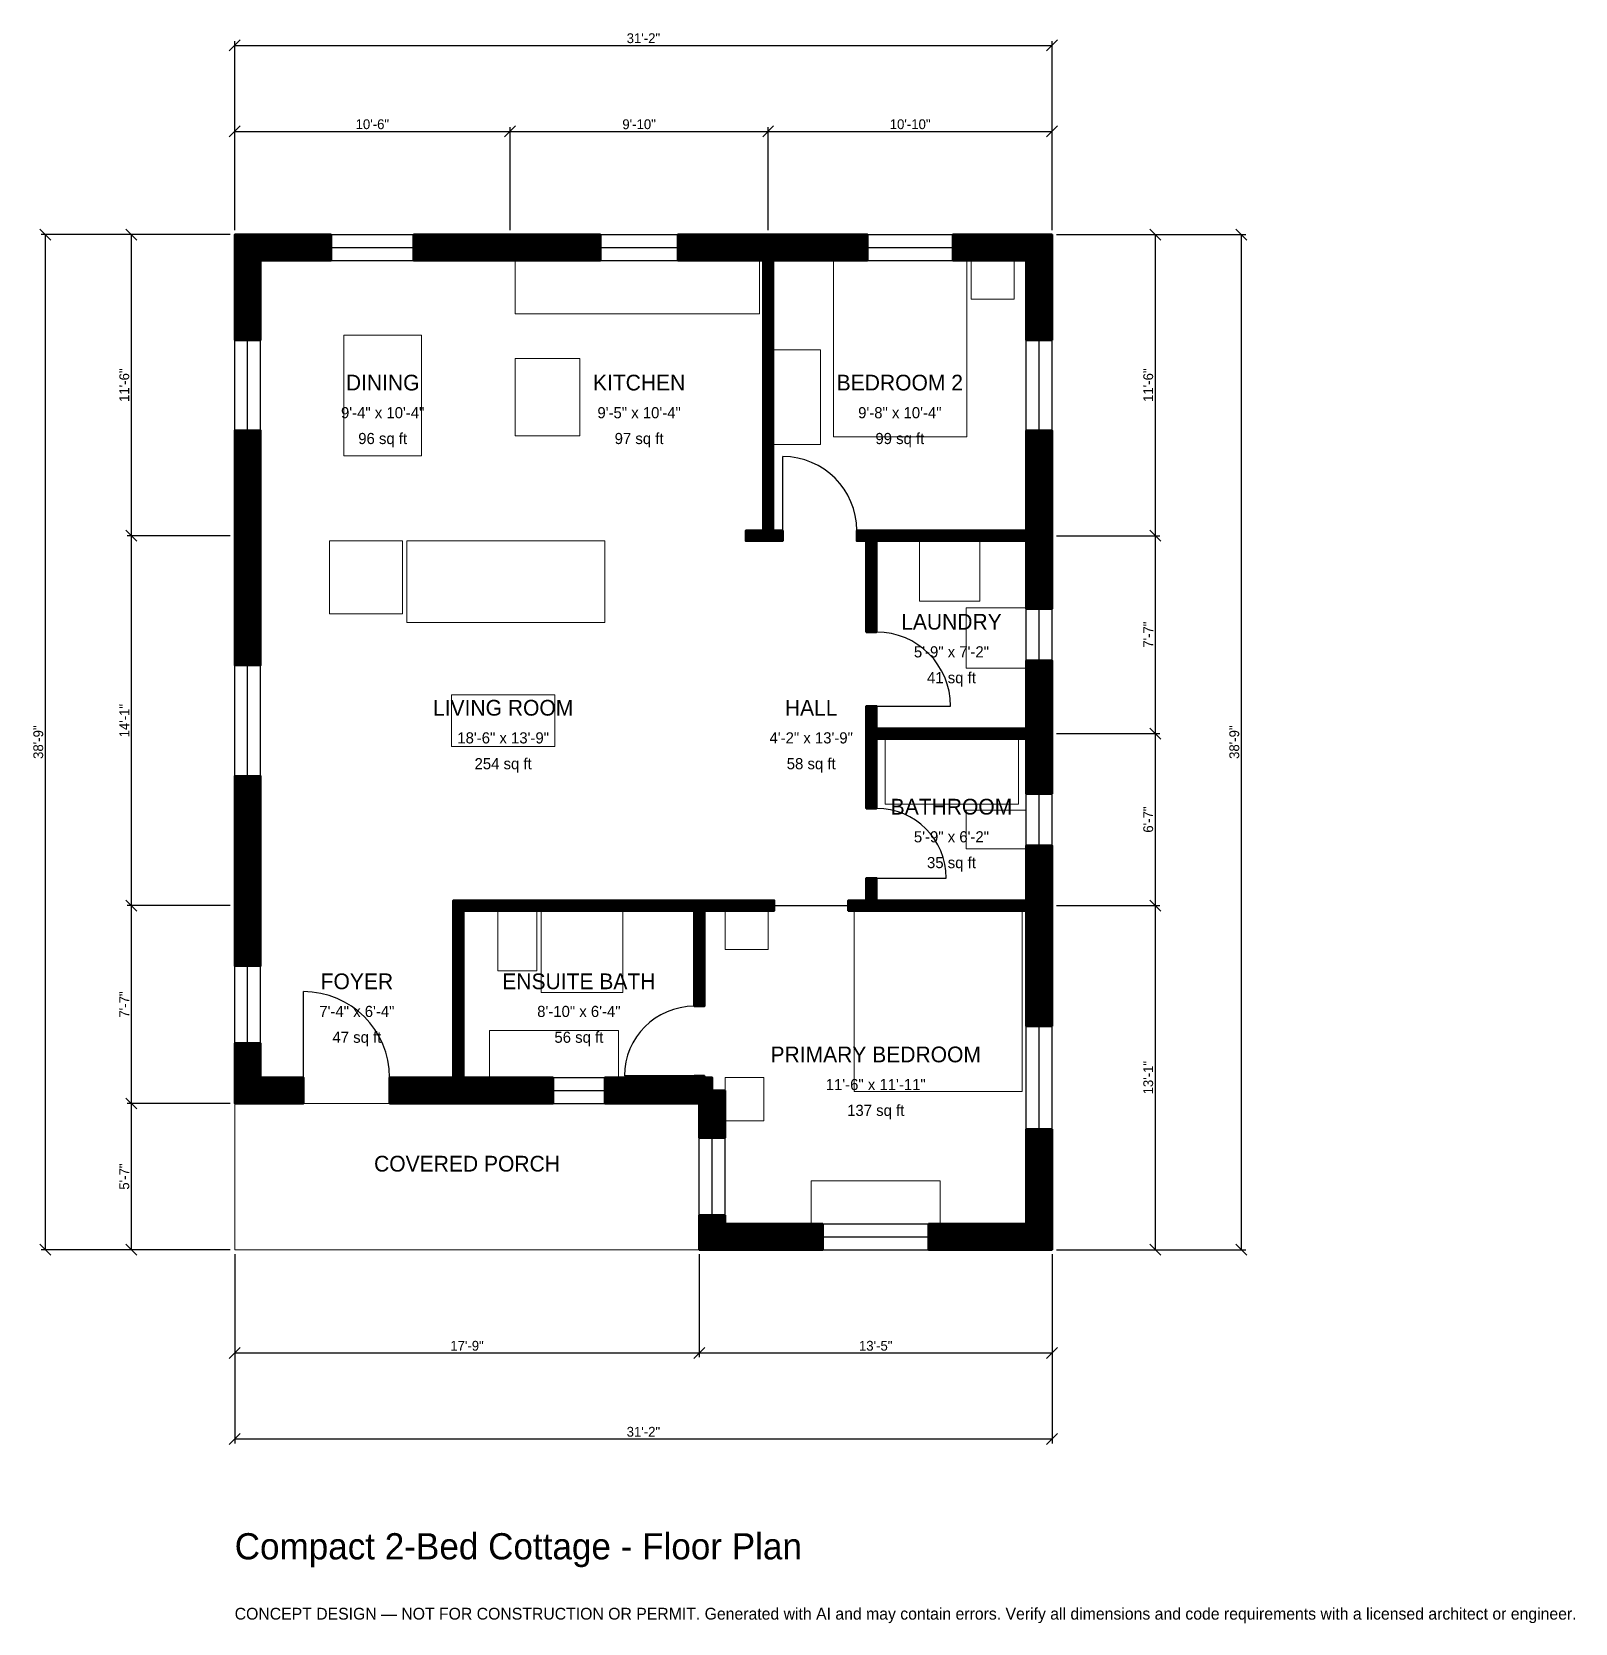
# Model space of a CAD drawing. Header units: inches. Extents: x -93 to 613, y -171 to 557.
import ezdxf
from ezdxf.enums import TextEntityAlignment as Align

# ---------------------------------------------------------------- set-up
doc = ezdxf.new("R2010")
doc.units = ezdxf.units.IN
doc.header["$MEASUREMENT"] = 0
doc.linetypes.add('DASHED', pattern=[0.6, 0.5, -0.1])
for name, color, linetype, lineweight in [('A-ANNO-DIMS', 1, 'Continuous', 13), ('A-ANNO-TEXT', 7, 'Continuous', 18), ('A-AREA-IDEN', 7, 'Continuous', 18), ('A-DOOR', 2, 'Continuous', 25), ('A-FLOR-FIXT', 9, 'Continuous', 13), ('A-FURN', 9, 'Continuous', 13), ('A-GLAZ', 4, 'Continuous', 25), ('A-SITE-PAVE', 8, 'Continuous', 13), ('A-WALL', 7, 'Continuous', 50), ('A-WALL-PATT', 8, 'Continuous', 13)]:
    doc.layers.add(name, color=color, linetype=linetype, lineweight=lineweight)
doc.dimstyles.new('PLAN', dxfattribs={"dimtxt": 4.5, "dimasz": 3, "dimexe": 2, "dimexo": 2, "dimgap": 1, "dimtad": 1, "dimdec": 0, "dimlunit": 4, "dimtsz": 2.5, "dimcen": 2.5, "dimclrd": 1, "dimclre": 1, "dimazin": 3, "dimtfac": 1, "dimtmove": 0, "dimatfit": 3})

msp = doc.modelspace()

# ---------------------------------------------------------------- hatches: boundary and pattern name
at = {"layer": 'A-WALL-PATT'}
h = msp.add_hatch(dxfattribs=at)
h.set_pattern_fill('ANSI31', color=8, scale=0.8)
h.paths.add_polyline_path([(212.5984, 11.811), (212.5984, 11.811), (212.5984, 15.748), (224.4094, 15.748), (224.4094, 11.811), (269.0945, 11.811), (269.0945, 0), (224.4094, 0), (224.4094, 0), (212.5984, 0), (212.5984, 0), (212.5984, 0), (212.5984, 11.811)])
h.paths.add_polyline_path([(212.5984, 64.5669), (212.5984, 64.5669), (212.5984, 66.9291), (210.2362, 66.9291), (210.2362, 66.9291), (169.2913, 66.9291), (169.2913, 78.7402), (210.2362, 78.7402), (210.2362, 79.5276), (214.9606, 79.5276), (214.9606, 78.7402), (218.5039, 78.7402), (218.5039, 72.8346), (224.4094, 72.8346), (224.4094, 51.1811), (212.5984, 51.1811), (212.5984, 64.5669)])
h.paths.add_polyline_path([(108.2677, 66.9291), (104.7244, 66.9291), (104.7244, 66.9291), (100, 66.9291), (100, 66.9291), (96.4567, 66.9291), (70.8661, 66.9291), (70.8661, 78.7402), (96.4567, 78.7402), (100, 78.7402), (100, 155.1181), (100, 159.8425), (104.7244, 159.8425), (210.2362, 159.8425), (214.9606, 159.8425), (233.8583, 159.8425), (238.5827, 159.8425), (246.8504, 159.8425), (246.8504, 155.1181), (238.5827, 155.1181), (233.8583, 155.1181), (214.9606, 155.1181), (214.9606, 111.4173), (210.2362, 111.4173), (210.2362, 155.1181), (104.7244, 155.1181), (104.7244, 78.7402), (108.2677, 78.7402), (145.6693, 78.7402), (145.6693, 66.9291), (108.2677, 66.9291)])
h.paths.add_polyline_path([(11.811, 66.9291), (11.811, 66.9291), (0, 66.9291), (0, 66.9291), (0, 66.9291), (0, 78.7402), (0, 78.7402), (0, 94.4882), (11.811, 94.4882), (11.811, 78.7402), (31.4961, 78.7402), (31.4961, 66.9291), (11.811, 66.9291)])
h.paths.add_polyline_path([(0, 151.5748), (0, 163.3858), (0, 216.7323), (11.811, 216.7323), (11.811, 163.3858), (11.811, 151.5748), (11.811, 129.9213), (0, 129.9213), (0, 151.5748)])
h.paths.add_polyline_path([(0, 320.8661), (0, 332.6772), (0, 375), (11.811, 375), (11.811, 332.6772), (11.811, 320.8661), (11.811, 267.5197), (0, 267.5197), (0, 320.8661)])
h.paths.add_polyline_path([(0, 452.7559), (0, 452.7559), (0, 464.5669), (0, 464.5669), (0, 464.567), (11.811, 464.567), (11.811, 464.5669), (44.0945, 464.5669), (44.0945, 452.7559), (11.811, 452.7559), (11.811, 416.3386), (0, 416.3386), (0, 452.7559)])
h.paths.add_polyline_path([(120.0787, 464.5669), (131.8898, 464.5669), (167.3228, 464.5669), (167.3228, 452.7559), (131.8898, 452.7559), (120.0787, 452.7559), (81.8898, 452.7559), (81.8898, 464.5669), (120.0787, 464.5669)])
h.paths.add_polyline_path([(238.189, 464.5669), (241.7323, 464.5669), (241.7323, 464.567), (246.4567, 464.567), (246.4567, 464.5669), (250, 464.5669), (289.5669, 464.5669), (289.5669, 452.7559), (250, 452.7559), (246.4567, 452.7559), (246.4567, 329.1339), (250.7874, 329.1339), (250.7874, 324.4094), (246.4567, 324.4094), (241.7323, 324.4094), (233.8583, 324.4094), (233.8583, 329.1339), (241.7323, 329.1339), (241.7323, 452.7559), (238.189, 452.7559), (202.7559, 452.7559), (202.7559, 464.5669), (238.189, 464.5669)])
h.paths.add_polyline_path([(362.2047, 464.5669), (362.2047, 464.567), (374.0157, 464.567), (374.0157, 464.5669), (374.0158, 464.5669), (374.0158, 452.7559), (374.0157, 452.7559), (374.0157, 416.3386), (362.2047, 416.3386), (362.2047, 452.7559), (328.5433, 452.7559), (328.5433, 464.5669), (362.2047, 464.5669)])
h.paths.add_polyline_path([(374.0157, 332.6772), (374.0157, 329.1339), (374.0158, 329.1339), (374.0158, 324.4094), (374.0157, 324.4094), (374.0157, 320.8661), (374.0157, 293.3071), (362.2047, 293.3071), (362.2047, 320.8661), (362.2047, 324.4094), (293.7008, 324.4094), (293.7008, 282.6772), (288.9764, 282.6772), (288.9764, 324.4094), (284.6457, 324.4094), (284.6457, 329.1339), (288.9764, 329.1339), (293.7008, 329.1339), (362.2047, 329.1339), (362.2047, 332.6772), (362.2047, 375), (374.0157, 375), (374.0157, 332.6772)])
h.paths.add_polyline_path([(374.0157, 242.126), (374.0157, 238.5827), (374.0158, 238.5827), (374.0158, 233.8583), (374.0157, 233.8583), (374.0157, 230.315), (374.0157, 208.6614), (362.2047, 208.6614), (362.2047, 230.315), (362.2047, 233.8583), (293.7008, 233.8583), (293.7008, 201.9685), (288.9764, 201.9685), (288.9764, 233.8583), (288.9764, 238.5827), (288.9764, 248.8189), (293.7008, 248.8189), (293.7008, 238.5827), (362.2047, 238.5827), (362.2047, 242.126), (362.2047, 269.685), (374.0157, 269.685), (374.0157, 242.126)])
h.paths.add_polyline_path([(374.0157, 163.3858), (374.0157, 159.8425), (374.0158, 159.8425), (374.0158, 155.1181), (374.0157, 155.1181), (374.0157, 151.5748), (374.0157, 102.3622), (362.2047, 102.3622), (362.2047, 151.5748), (362.2047, 155.1181), (293.7008, 155.1181), (288.9764, 155.1181), (280.7087, 155.1181), (280.7087, 159.8425), (288.9764, 159.8425), (288.9764, 170.0787), (293.7008, 170.0787), (293.7008, 159.8425), (362.2047, 159.8425), (362.2047, 163.3858), (362.2047, 185.0394), (374.0157, 185.0394), (374.0157, 163.3858)])
h.paths.add_polyline_path([(374.0157, 11.811), (374.0158, 11.811), (374.0158, 0), (374.0157, 0), (374.0157, 0), (362.2047, 0), (362.2047, 0), (317.5197, 0), (317.5197, 11.811), (362.2047, 11.811), (362.2047, 55.1181), (374.0157, 55.1181), (374.0157, 11.811)])

# ---------------------------------------------------------------- linework, layer by layer
at = {"layer": 'A-DOOR'}
for p, q in [((250.7874, 329.1339), (250.7874, 362.9921)), ((293.7008, 248.8189), (327.5591, 248.8189)), ((293.7008, 170.0787), (325.5906, 170.0787)), ((246.8504, 157.4803), (280.7087, 157.4803)), ((31.4961, 78.7402), (31.4961, 118.1102)), ((210.2362, 79.5276), (178.3465, 79.5276))]:
    msp.add_line(p, q, dxfattribs=at)
for centre, radius, start, end in [((250.7874, 329.1339), 33.8583, 0, 90), ((293.7008, 248.8189), 33.8583, 0, 90), ((293.7008, 170.0787), 31.8898, 0, 90), ((31.4961, 78.7402), 39.3701, 0, 90), ((210.2362, 79.5276), 31.8898, 90, 180)]:
    msp.add_arc(centre, radius, start, end, dxfattribs=at)
at = {"layer": 'A-FLOR-FIXT'}
for points in [[(128.3465, 428.3465), (240.1575, 428.3465), (240.1575, 452.7559), (128.3465, 452.7559)], [(297.6378, 203.937), (358.6614, 203.937), (358.6614, 233.8583), (297.6378, 233.8583)], [(334.6457, 183.4646), (362.2047, 183.4646), (362.2047, 201.1811), (334.6457, 201.1811)], [(120.4724, 127.5591), (138.189, 127.5591), (138.189, 155.1181), (120.4724, 155.1181)], [(140.1575, 117.7165), (177.5591, 117.7165), (177.5591, 155.1181), (140.1575, 155.1181)], [(116.5354, 78.7402), (175.5906, 78.7402), (175.5906, 100.3937), (116.5354, 100.3937)]]:
    msp.add_lwpolyline(points, close=True, dxfattribs=at)
at = {"layer": 'A-FURN'}
for points in [[(274.0157, 372.0472), (335.0394, 372.0472), (335.0394, 452.7559), (274.0157, 452.7559)], [(337.0079, 435.0394), (356.6929, 435.0394), (356.6929, 452.7559), (337.0079, 452.7559)], [(50, 363.3858), (85.4331, 363.3858), (85.4331, 418.5039), (50, 418.5039)], [(128.3465, 372.4409), (157.874, 372.4409), (157.874, 407.874), (128.3465, 407.874)], [(246.4567, 368.5039), (268.1102, 368.5039), (268.1102, 411.811), (246.4567, 411.811)], [(43.3071, 290.9449), (76.7717, 290.9449), (76.7717, 324.4094), (43.3071, 324.4094)], [(78.7402, 287.0079), (169.2913, 287.0079), (169.2913, 324.4094), (78.7402, 324.4094)], [(313.3858, 296.8504), (340.9449, 296.8504), (340.9449, 324.4094), (313.3858, 324.4094)], [(334.6457, 266.1417), (362.2047, 266.1417), (362.2047, 293.7008), (334.6457, 293.7008)], [(99.2126, 230.315), (146.4567, 230.315), (146.4567, 253.937), (99.2126, 253.937)], [(224.4094, 137.4016), (244.0945, 137.4016), (244.0945, 155.1181), (224.4094, 155.1181)], [(283.4646, 72.4409), (360.2362, 72.4409), (360.2362, 155.1181), (283.4646, 155.1181)], [(224.4094, 59.0551), (242.126, 59.0551), (242.126, 78.7402), (224.4094, 78.7402)], [(263.7795, 11.811), (322.8346, 11.811), (322.8346, 31.4961), (263.7795, 31.4961)]]:
    msp.add_lwpolyline(points, close=True, dxfattribs=at)
at = {"layer": 'A-GLAZ'}
for p, q in [((44.0945, 464.5669), (81.8898, 464.5669)), ((167.3228, 464.5669), (202.7559, 464.5669)), ((289.5669, 464.5669), (328.5433, 464.5669)), ((44.0945, 458.6614), (81.8898, 458.6614)), ((44.0945, 452.7559), (81.8898, 452.7559)), ((167.3228, 458.6614), (202.7559, 458.6614)), ((167.3228, 452.7559), (202.7559, 452.7559)), ((289.5669, 458.6614), (328.5433, 458.6614)), ((289.5669, 452.7559), (328.5433, 452.7559)), ((0, 375), (0, 416.3386)), ((5.9055, 375), (5.9055, 416.3386)), ((11.811, 375), (11.811, 416.3386)), ((362.2047, 375), (362.2047, 416.3386)), ((368.1102, 375), (368.1102, 416.3386)), ((374.0157, 375), (374.0157, 416.3386)), ((362.2047, 269.685), (362.2047, 293.3071)), ((368.1102, 269.685), (368.1102, 293.3071)), ((374.0157, 269.685), (374.0157, 293.3071)), ((0, 216.7323), (0, 267.5197)), ((5.9055, 216.7323), (5.9055, 267.5197)), ((11.811, 216.7323), (11.811, 267.5197)), ((362.2047, 185.0394), (362.2047, 208.6614)), ((368.1102, 185.0394), (368.1102, 208.6614)), ((374.0157, 185.0394), (374.0157, 208.6614)), ((0, 94.4882), (0, 129.9213)), ((5.9055, 94.4882), (5.9055, 129.9213)), ((11.811, 94.4882), (11.811, 129.9213)), ((362.2047, 55.1181), (362.2047, 102.3622)), ((368.1102, 55.1181), (368.1102, 102.3622)), ((374.0157, 55.1181), (374.0157, 102.3622)), ((145.6693, 78.7402), (169.2913, 78.7402)), ((145.6693, 72.8346), (169.2913, 72.8346)), ((145.6693, 66.9291), (169.2913, 66.9291)), ((212.5984, 15.748), (212.5984, 51.1811)), ((218.5039, 15.748), (218.5039, 51.1811)), ((224.4094, 15.748), (224.4094, 51.1811)), ((269.0945, 11.811), (317.5197, 11.811)), ((269.0945, 5.9055), (317.5197, 5.9055)), ((269.0945, 0), (317.5197, 0))]:
    msp.add_line(p, q, dxfattribs=at)
at = {"layer": 'A-SITE-PAVE', "linetype": 'DASHED'}
msp.add_lwpolyline([(0, 0), (212.5984, 0), (212.5984, 66.9291), (0, 66.9291)], close=True, dxfattribs=at)
at = {"layer": 'A-WALL'}
for points in [[(0, 452.7559), (0, 452.7559), (0, 464.5669), (0, 464.5669), (0, 464.567), (11.811, 464.567), (11.811, 464.5669), (44.0945, 464.5669), (44.0945, 452.7559), (11.811, 452.7559), (11.811, 416.3386), (0, 416.3386), (0, 452.7559)], [(120.0787, 464.5669), (131.8898, 464.5669), (167.3228, 464.5669), (167.3228, 452.7559), (131.8898, 452.7559), (120.0787, 452.7559), (81.8898, 452.7559), (81.8898, 464.5669), (120.0787, 464.5669)], [(238.189, 464.5669), (241.7323, 464.5669), (241.7323, 464.567), (246.4567, 464.567), (246.4567, 464.5669), (250, 464.5669), (289.5669, 464.5669), (289.5669, 452.7559), (250, 452.7559), (246.4567, 452.7559), (246.4567, 329.1339), (250.7874, 329.1339), (250.7874, 324.4094), (246.4567, 324.4094), (241.7323, 324.4094), (233.8583, 324.4094), (233.8583, 329.1339), (241.7323, 329.1339), (241.7323, 452.7559), (238.189, 452.7559), (202.7559, 452.7559), (202.7559, 464.5669), (238.189, 464.5669)], [(362.2047, 464.5669), (362.2047, 464.567), (374.0157, 464.567), (374.0157, 464.5669), (374.0158, 464.5669), (374.0158, 452.7559), (374.0157, 452.7559), (374.0157, 416.3386), (362.2047, 416.3386), (362.2047, 452.7559), (328.5433, 452.7559), (328.5433, 464.5669), (362.2047, 464.5669)], [(0, 320.8661), (0, 332.6772), (0, 375), (11.811, 375), (11.811, 332.6772), (11.811, 320.8661), (11.811, 267.5197), (0, 267.5197), (0, 320.8661)], [(374.0157, 332.6772), (374.0157, 329.1339), (374.0158, 329.1339), (374.0158, 324.4094), (374.0157, 324.4094), (374.0157, 320.8661), (374.0157, 293.3071), (362.2047, 293.3071), (362.2047, 320.8661), (362.2047, 324.4094), (293.7008, 324.4094), (293.7008, 282.6772), (288.9764, 282.6772), (288.9764, 324.4094), (284.6457, 324.4094), (284.6457, 329.1339), (288.9764, 329.1339), (293.7008, 329.1339), (362.2047, 329.1339), (362.2047, 332.6772), (362.2047, 375), (374.0157, 375), (374.0157, 332.6772)], [(374.0157, 242.126), (374.0157, 238.5827), (374.0158, 238.5827), (374.0158, 233.8583), (374.0157, 233.8583), (374.0157, 230.315), (374.0157, 208.6614), (362.2047, 208.6614), (362.2047, 230.315), (362.2047, 233.8583), (293.7008, 233.8583), (293.7008, 201.9685), (288.9764, 201.9685), (288.9764, 233.8583), (288.9764, 238.5827), (288.9764, 248.8189), (293.7008, 248.8189), (293.7008, 238.5827), (362.2047, 238.5827), (362.2047, 242.126), (362.2047, 269.685), (374.0157, 269.685), (374.0157, 242.126)], [(0, 151.5748), (0, 163.3858), (0, 216.7323), (11.811, 216.7323), (11.811, 163.3858), (11.811, 151.5748), (11.811, 129.9213), (0, 129.9213), (0, 151.5748)], [(374.0157, 163.3858), (374.0157, 159.8425), (374.0158, 159.8425), (374.0158, 155.1181), (374.0157, 155.1181), (374.0157, 151.5748), (374.0157, 102.3622), (362.2047, 102.3622), (362.2047, 151.5748), (362.2047, 155.1181), (293.7008, 155.1181), (288.9764, 155.1181), (280.7087, 155.1181), (280.7087, 159.8425), (288.9764, 159.8425), (288.9764, 170.0787), (293.7008, 170.0787), (293.7008, 159.8425), (362.2047, 159.8425), (362.2047, 163.3858), (362.2047, 185.0394), (374.0157, 185.0394), (374.0157, 163.3858)], [(108.2677, 66.9291), (104.7244, 66.9291), (104.7244, 66.9291), (100, 66.9291), (100, 66.9291), (96.4567, 66.9291), (70.8661, 66.9291), (70.8661, 78.7402), (96.4567, 78.7402), (100, 78.7402), (100, 155.1181), (100, 159.8425), (104.7244, 159.8425), (210.2362, 159.8425), (214.9606, 159.8425), (233.8583, 159.8425), (238.5827, 159.8425), (246.8504, 159.8425), (246.8504, 155.1181), (238.5827, 155.1181), (233.8583, 155.1181), (214.9606, 155.1181), (214.9606, 111.4173), (210.2362, 111.4173), (210.2362, 155.1181), (104.7244, 155.1181), (104.7244, 78.7402), (108.2677, 78.7402), (145.6693, 78.7402), (145.6693, 66.9291), (108.2677, 66.9291)], [(11.811, 66.9291), (11.811, 66.9291), (0, 66.9291), (0, 66.9291), (0, 66.9291), (0, 78.7402), (0, 78.7402), (0, 94.4882), (11.811, 94.4882), (11.811, 78.7402), (31.4961, 78.7402), (31.4961, 66.9291), (11.811, 66.9291)], [(212.5984, 64.5669), (212.5984, 64.5669), (212.5984, 66.9291), (210.2362, 66.9291), (210.2362, 66.9291), (169.2913, 66.9291), (169.2913, 78.7402), (210.2362, 78.7402), (210.2362, 79.5276), (214.9606, 79.5276), (214.9606, 78.7402), (218.5039, 78.7402), (218.5039, 72.8346), (224.4094, 72.8346), (224.4094, 51.1811), (212.5984, 51.1811), (212.5984, 64.5669)], [(374.0157, 11.811), (374.0158, 11.811), (374.0158, 0), (374.0157, 0), (374.0157, 0), (362.2047, 0), (362.2047, 0), (317.5197, 0), (317.5197, 11.811), (362.2047, 11.811), (362.2047, 55.1181), (374.0157, 55.1181), (374.0157, 11.811)], [(212.5984, 11.811), (212.5984, 11.811), (212.5984, 15.748), (224.4094, 15.748), (224.4094, 11.811), (269.0945, 11.811), (269.0945, 0), (224.4094, 0), (224.4094, 0), (212.5984, 0), (212.5984, 0), (212.5984, 0), (212.5984, 11.811)]]:
    msp.add_lwpolyline(points, close=True, dxfattribs=at)

# ---------------------------------------------------------------- texts
at = {"layer": 'A-ANNO-TEXT'}
for s, height, p in [('Compact 2-Bed Cottage - Floor Plan', 12, (0, -141.7323)), ('CONCEPT DESIGN — NOT FOR CONSTRUCTION OR PERMIT. Generated with AI and may contain errors. Verify all dimensions and code requirements with a licensed architect or engineer.', 5.4, (0, -169.2913))]:
    msp.add_text(s, height=height, dxfattribs=at).set_placement(p)
at = {"layer": 'A-AREA-IDEN'}
for s, height, p in [('DINING', 7.2, (67.7165, 396.8504)), ('KITCHEN', 7.2, (185.0394, 396.8504)), ('BEDROOM 2', 7.2, (304.3307, 396.8504)), ('9\'-4" x 10\'-4"', 5.1, (67.7165, 383.0709)), ('9\'-5" x 10\'-4"', 5.1, (185.0394, 383.0709)), ('9\'-8" x 10\'-4"', 5.1, (304.3307, 383.0709)), ('96 sq ft', 5.1, (67.7165, 371.2598)), ('97 sq ft', 5.1, (185.0394, 371.2598)), ('99 sq ft', 5.1, (304.3307, 371.2598)), ('LAUNDRY', 7.2, (327.9528, 287.4016)), ('5\'-9" x 7\'-2"', 5.1, (327.9528, 273.622)), ('41 sq ft', 5.1, (327.9528, 261.811)), ('LIVING ROOM', 7.2, (122.8346, 248.0315)), ('HALL', 7.2, (263.7795, 248.0315)), ('18\'-6" x 13\'-9"', 5.1, (122.8346, 234.252)), ('4\'-2" x 13\'-9"', 5.1, (263.7795, 234.252)), ('254 sq ft', 5.1, (122.8346, 222.4409)), ('58 sq ft', 5.1, (263.7795, 222.4409)), ('BATHROOM', 7.2, (327.9528, 202.7559)), ('5\'-9" x 6\'-2"', 5.1, (327.9528, 188.9764)), ('35 sq ft', 5.1, (327.9528, 177.1654)), ('FOYER', 7.2, (55.9055, 122.8346)), ('ENSUITE BATH', 7.2, (157.4803, 122.8346)), ('7\'-4" x 6\'-4"', 5.1, (55.9055, 109.0551)), ('8\'-10" x 6\'-4"', 5.1, (157.4803, 109.0551)), ('47 sq ft', 5.1, (55.9055, 97.2441)), ('56 sq ft', 5.1, (157.4803, 97.2441)), ('PRIMARY BEDROOM', 7.2, (293.3071, 89.3701)), ('11\'-6" x 11\'-11"', 5.1, (293.3071, 75.5906)), ('137 sq ft', 5.1, (293.3071, 63.7795)), ('COVERED PORCH', 7.2, (106.2992, 39.3701))]:
    msp.add_text(s, height=height, dxfattribs=at).set_placement(p, align=Align.MIDDLE_CENTER)

# ---------------------------------------------------------------- dimensions: what is measured, and where the dimension line sits
at = {"layer": 'A-ANNO-DIMS'}
for base, p1, p2, text in [((0, 551.1811), (0, 464.5669), (374.0157, 464.5669), '31\'-2"'), ((0, 511.811), (0, 464.5669), (125.9843, 464.5669), '10\'-6"'), ((125.9843, 511.811), (125.9843, 464.5669), (244.0945, 464.5669), '9\'-10"'), ((244.0945, 511.811), (244.0945, 464.5669), (374.0157, 464.5669), '10\'-10"'), ((0, -47.2441), (0, 0), (212.5984, 0), '17\'-9"'), ((0, -86.6142), (0, 0), (374.0157, 0), '31\'-2"'), ((212.5984, -47.2441), (212.5984, 0), (374.0157, 0), '13\'-5"')]:
    msp.add_linear_dim(base=base, p1=p1, p2=p2, text=text, dimstyle='PLAN', dxfattribs=at).render()
for base, p1, p2, text in [((-86.6142, 0), (0, 0), (0, 464.5669), '38\'-9"'), ((-47.2441, 326.7717), (0, 326.7717), (0, 464.5669), '11\'-6"'), ((421.2598, 326.7717), (374.0157, 326.7717), (374.0157, 464.5669), '11\'-6"'), ((460.6299, 0), (374.0157, 0), (374.0157, 464.5669), '38\'-9"'), ((-47.2441, 157.4803), (0, 157.4803), (0, 326.7717), '14\'-1"'), ((421.2598, 236.2205), (374.0157, 236.2205), (374.0157, 326.7717), '7\'-7"'), ((421.2598, 157.4803), (374.0157, 157.4803), (374.0157, 236.2205), '6\'-7"'), ((-47.2441, 66.9291), (0, 66.9291), (0, 157.4803), '7\'-7"'), ((421.2598, 0), (374.0157, 0), (374.0157, 157.4803), '13\'-1"'), ((-47.2441, 0), (0, 0), (0, 66.9291), '5\'-7"')]:
    msp.add_linear_dim(base=base, p1=p1, p2=p2, angle=90, text=text, dimstyle='PLAN', dxfattribs=at).render()

doc.saveas('drawing.dxf')
